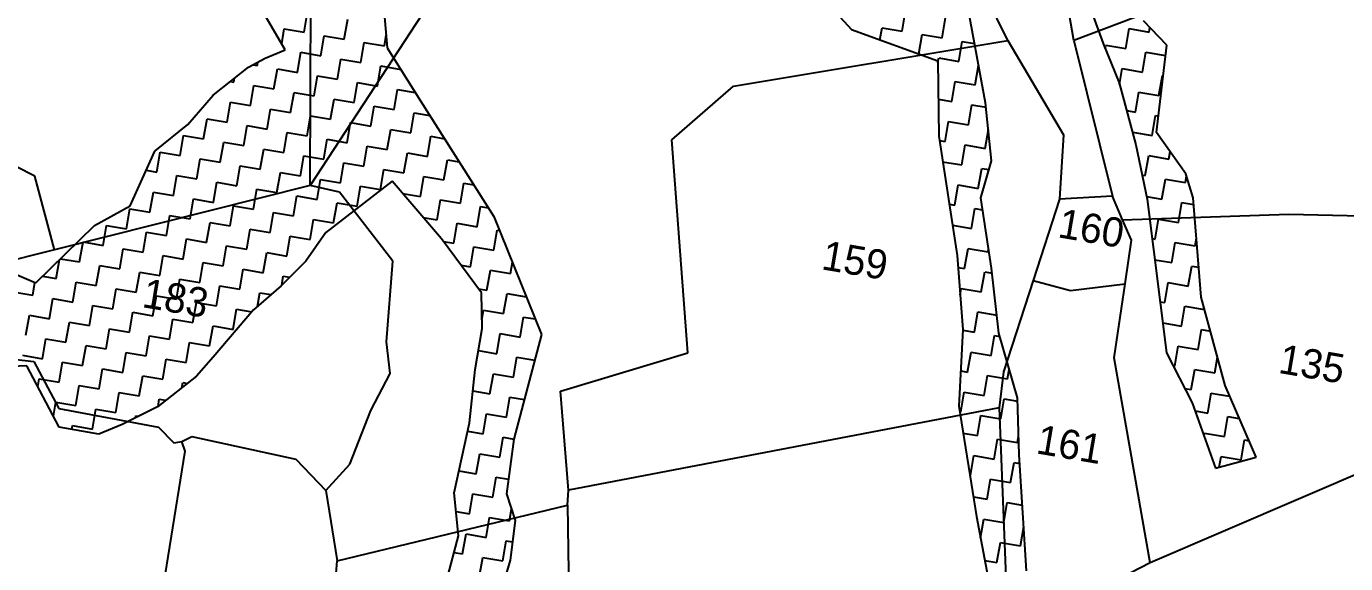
# Model space of a CAD drawing. Header units: metres. Extents: x 286044 to 288268, y 2013628 to 2015838.
# Drawn here: x 287161.4 to 287573.4, y 2013999.8 to 2014167.6 of the extents above; entities that cross this region are included whole.
import ezdxf
from ezdxf.enums import TextEntityAlignment as Align

# ---------------------------------------------------------------- set-up
doc = ezdxf.new("R2010")
doc.units = ezdxf.units.M
for name, color, linetype in [('LINE_WATER', 4, 'Continuous'), ('OFF', 1, 'Continuous'), ('POLY_HATCH', 12, 'Continuous'), ('POLY_PARCEL', 6, 'Continuous'), ('TEXT_PARCEL', 7, 'Continuous'), ('V_BOUND_LINE', 7, 'Continuous')]:
    doc.layers.add(name, color=color, linetype=linetype)
doc.styles.add('TEXT_MAP', font='')
doc.styles.get('TEXT_MAP').set_extended_font_data('Kruti Dev 050')

msp = doc.modelspace()

# ---------------------------------------------------------------- linework, layer by layer
at = {"layer": 'LINE_WATER'}
msp.add_line((287467.88, 2014163.17), (287461.15, 2014176.97), dxfattribs=at)
at = {"layer": 'OFF'}
msp.add_line((287336.83, 2014250.81), (287250.06, 2014117.87), dxfattribs=at)
at = {"layer": 'POLY_HATCH'}
for p, q in [((287399.85, 2014187.67), (287419.04, 2014166.62)), ((287242.25, 2014160.25), (287229.15, 2014182.55)), ((287489.86, 2014183.47), (287497.63, 2014162.22)), ((287460.95, 2014143.66), (287454.27, 2014179.66)), ((287272.87, 2014175.35), (287274.1, 2014160.88)), ((287517.52, 2014161.65), (287510.28, 2014169.29)), ((287419.04, 2014166.62), (287446.05, 2014156.77)), ((287235.99, 2014157.62), (287242.25, 2014160.25)), ((287274.1, 2014160.88), (287284.49, 2014144.33)), ((287497.63, 2014162.22), (287502.66, 2014149.98)), ((287514.31, 2014134.45), (287517.52, 2014161.65)), ((287230.76, 2014154.82), (287235.99, 2014157.62)), ((287446.05, 2014156.77), (287446.32, 2014133.25)), ((287219.77, 2014146.13), (287230.76, 2014154.82)), ((287502.66, 2014149.98), (287507.9, 2014130.6)), ((287211.86, 2014136.92), (287219.77, 2014146.13)), ((287284.49, 2014144.33), (287307.4, 2014108.21)), ((287462.84, 2014125.55), (287460.95, 2014143.66)), ((287201.47, 2014128.65), (287211.86, 2014136.92)), ((287446.32, 2014133.25), (287452.07, 2014095.99)), ((287523.49, 2014121.51), (287514.31, 2014134.45)), ((287193.79, 2014111.48), (287201.47, 2014128.65)), ((287507.9, 2014130.6), (287511.42, 2014113.63)), ((287459.46, 2014114.04), (287462.84, 2014125.55)), ((287275.63, 2014119.19), (287254.93, 2014103.18)), ((287291.06, 2014101.25), (287275.63, 2014119.19)), ((287525.77, 2014114), (287523.49, 2014121.51)), ((287182.72, 2014105.44), (287193.79, 2014111.48)), ((287462.84, 2014092.12), (287459.46, 2014114.04)), ((287511.42, 2014113.63), (287517.48, 2014065.65)), ((287528.32, 2014082.98), (287525.77, 2014114)), ((287307.4, 2014108.21), (287322.25, 2014071.36)), ((287164.33, 2014087.46), (287182.72, 2014105.44)), ((287254.93, 2014103.18), (287248.65, 2014094.21)), ((287303.51, 2014084.34), (287291.06, 2014101.25)), ((287248.65, 2014094.21), (287241, 2014086.54)), ((287452.07, 2014095.99), (287453.83, 2014072.92)), ((287150.06, 2014093.58), (287164.33, 2014087.46)), ((287465.08, 2014071.82), (287462.84, 2014092.12)), ((287241, 2014086.54), (287232.33, 2014079.04)), ((287303.72, 2014073.21), (287303.51, 2014084.34)), ((287535.72, 2014055.4), (287528.32, 2014082.98)), ((287232.33, 2014079.04), (287219.78, 2014064.28)), ((287301.54, 2014060.39), (287303.72, 2014073.21)), ((287322.25, 2014071.36), (287313.66, 2014038.69)), ((287453.83, 2014072.92), (287452.59, 2014048.94)), ((287470.89, 2014051.62), (287465.08, 2014071.82)), ((287517.48, 2014065.65), (287525.5, 2014050.05)), ((287161.5, 2014061.53), (287143.43, 2014060.92)), ((287171.66, 2014042.38), (287161.5, 2014061.53)), ((287219.78, 2014064.28), (287214.53, 2014058.31)), ((287214.53, 2014058.31), (287202.34, 2014048.77)), ((287299.77, 2014043.79), (287301.54, 2014060.39)), ((287545.44, 2014033.11), (287535.72, 2014055.4)), ((287202.34, 2014048.77), (287191.36, 2014043.25)), ((287452.59, 2014048.94), (287458.13, 2014014.57)), ((287471.4, 2014033.75), (287470.89, 2014051.62)), ((287525.5, 2014050.05), (287532.74, 2014029.58)), ((287183.98, 2014040.28), (287171.66, 2014042.38)), ((287191.36, 2014043.25), (287183.98, 2014040.28)), ((287294.98, 2014021.9), (287299.77, 2014043.79)), ((287313.66, 2014038.69), (287311.29, 2014021.66)), ((287473.76, 2013997.55), (287471.4, 2014033.75)), ((287532.74, 2014029.58), (287545.44, 2014033.11)), ((287296.39, 2014008.46), (287294.98, 2014021.9)), ((287311.29, 2014021.66), (287314.09, 2014013.27)), ((287314.09, 2014013.27), (287312.5, 2014000.86)), ((287458.13, 2014014.57), (287463.09, 2013988.01)), ((287292.14, 2013992.81), (287296.39, 2014008.46)), ((287312.5, 2014000.86), (287306.26, 2013979.75))]:
    msp.add_line(p, q, dxfattribs=at)
at = {"layer": 'POLY_HATCH', "linetype": 'Continuous'}
for p, q in [((287434.86, 2014166.08), (287435.92, 2014172.33)), ((287248.17, 2014165.71), (287249.24, 2014171.96)), ((287260.68, 2014163.58), (287261.75, 2014169.83)), ((287447.37, 2014163.95), (287448.43, 2014170.2)), ((287241.13, 2014162.16), (287241.92, 2014166.77)), ((287241.92, 2014166.77), (287248.17, 2014165.71)), ((287253.36, 2014158.39), (287254.43, 2014164.64)), ((287254.43, 2014164.64), (287260.68, 2014163.58)), ((287273.19, 2014161.45), (287273.77, 2014164.84)), ((287427.96, 2014163.37), (287428.61, 2014167.14)), ((287428.61, 2014167.14), (287434.86, 2014166.08)), ((287440.08, 2014158.95), (287441.11, 2014165.01)), ((287441.11, 2014165.01), (287447.37, 2014163.95)), ((287504.72, 2014160.61), (287505.78, 2014166.86)), ((287505.78, 2014166.86), (287512.03, 2014165.8)), ((287512.03, 2014165.8), (287512.27, 2014167.18)), ((287265.87, 2014156.26), (287266.93, 2014162.51)), ((287266.93, 2014162.51), (287273.19, 2014161.45)), ((287452.55, 2014156.63), (287453.62, 2014162.88)), ((287453.62, 2014162.88), (287457.5, 2014162.22)), ((287498.28, 2014160.63), (287498.46, 2014161.68)), ((287498.46, 2014161.68), (287504.72, 2014160.61)), ((287233.53, 2014155.33), (287233.72, 2014156.4)), ((287246.04, 2014153.2), (287247.11, 2014159.46)), ((287247.11, 2014159.46), (287253.36, 2014158.39)), ((287258.55, 2014151.07), (287259.61, 2014157.32)), ((287259.61, 2014157.32), (287265.87, 2014156.26)), ((287446.06, 2014156.27), (287446.3, 2014157.69)), ((287446.3, 2014157.69), (287452.55, 2014156.63)), ((287509.9, 2014153.29), (287510.97, 2014159.54)), ((287510.97, 2014159.54), (287517.14, 2014158.49)), ((287232.16, 2014155.57), (287233.53, 2014155.33)), ((287238.72, 2014148.01), (287239.79, 2014154.27)), ((287239.79, 2014154.27), (287246.04, 2014153.2)), ((287251.23, 2014145.88), (287252.3, 2014152.14)), ((287252.3, 2014152.14), (287258.55, 2014151.07)), ((287271.06, 2014148.94), (287272.12, 2014155.19)), ((287272.12, 2014155.19), (287278.34, 2014154.13)), ((287457.74, 2014149.31), (287458.77, 2014155.36)), ((287502.81, 2014149.43), (287503.65, 2014154.36)), ((287503.65, 2014154.36), (287509.9, 2014153.29)), ((287515.09, 2014145.97), (287516.16, 2014152.22)), ((287516.16, 2014152.22), (287516.4, 2014152.18)), ((287225.09, 2014150.34), (287226.21, 2014150.14)), ((287226.21, 2014150.14), (287226.43, 2014151.39)), ((287231.4, 2014142.83), (287232.47, 2014149.08)), ((287232.47, 2014149.08), (287238.72, 2014148.01)), ((287263.74, 2014143.75), (287264.8, 2014150)), ((287264.8, 2014150), (287271.06, 2014148.94)), ((287276.24, 2014141.62), (287277.31, 2014147.87)), ((287277.31, 2014147.87), (287282.86, 2014146.93)), ((287450.42, 2014144.12), (287451.49, 2014150.37)), ((287451.49, 2014150.37), (287457.74, 2014149.31)), ((287218.78, 2014144.98), (287218.9, 2014144.96)), ((287218.9, 2014144.96), (287218.93, 2014145.15)), ((287224.08, 2014137.64), (287225.15, 2014143.89)), ((287225.15, 2014143.89), (287231.4, 2014142.83)), ((287243.91, 2014140.69), (287244.98, 2014146.95)), ((287244.98, 2014146.95), (287251.23, 2014145.88)), ((287256.42, 2014138.56), (287257.48, 2014144.82)), ((287257.48, 2014144.82), (287263.74, 2014143.75)), ((287446.19, 2014144.84), (287450.42, 2014144.12)), ((287507.77, 2014140.78), (287508.84, 2014147.04)), ((287508.84, 2014147.04), (287515.09, 2014145.97)), ((287236.59, 2014135.51), (287237.66, 2014141.76)), ((287237.66, 2014141.76), (287243.91, 2014140.69)), ((287249.1, 2014133.37), (287250.16, 2014139.63)), ((287250.16, 2014139.63), (287256.42, 2014138.56)), ((287268.93, 2014136.43), (287269.99, 2014142.69)), ((287269.99, 2014142.69), (287276.24, 2014141.62)), ((287281.43, 2014134.3), (287282.5, 2014140.55)), ((287282.5, 2014140.55), (287287.42, 2014139.72)), ((287455.61, 2014136.8), (287456.68, 2014143.05)), ((287456.68, 2014143.05), (287461.09, 2014142.3)), ((287505.02, 2014141.25), (287507.77, 2014140.78)), ((287512.96, 2014133.46), (287514.03, 2014139.72)), ((287514.03, 2014139.72), (287514.91, 2014139.57)), ((287216.76, 2014132.45), (287217.83, 2014138.7)), ((287217.83, 2014138.7), (287224.08, 2014137.64)), ((287229.27, 2014130.32), (287230.34, 2014136.57)), ((287230.34, 2014136.57), (287236.59, 2014135.51)), ((287261.61, 2014131.24), (287262.67, 2014137.5)), ((287262.67, 2014137.5), (287268.93, 2014136.43)), ((287274.11, 2014129.11), (287275.18, 2014135.37)), ((287275.18, 2014135.37), (287281.43, 2014134.3)), ((287448.29, 2014131.61), (287449.36, 2014137.87)), ((287449.36, 2014137.87), (287455.61, 2014136.8)), ((287460.8, 2014129.48), (287461.81, 2014135.41)), ((287209.45, 2014127.26), (287210.51, 2014133.51)), ((287210.51, 2014133.51), (287216.76, 2014132.45)), ((287221.95, 2014125.13), (287223.02, 2014131.38)), ((287223.02, 2014131.38), (287229.27, 2014130.32)), ((287241.78, 2014128.19), (287242.85, 2014134.44)), ((287242.85, 2014134.44), (287249.1, 2014133.37)), ((287254.29, 2014126.06), (287255.35, 2014132.31)), ((287255.35, 2014132.31), (287261.61, 2014131.24)), ((287286.62, 2014126.98), (287287.69, 2014133.24)), ((287287.69, 2014133.24), (287291.99, 2014132.5)), ((287446.52, 2014131.91), (287448.29, 2014131.61)), ((287506.84, 2014134.51), (287512.96, 2014133.46)), ((287202.13, 2014122.07), (287203.19, 2014128.33)), ((287203.19, 2014128.33), (287209.45, 2014127.26)), ((287234.46, 2014123), (287235.53, 2014129.25)), ((287235.53, 2014129.25), (287241.78, 2014128.19)), ((287246.97, 2014120.87), (287248.03, 2014127.12)), ((287248.03, 2014127.12), (287254.29, 2014126.06)), ((287266.79, 2014123.92), (287267.86, 2014130.18)), ((287267.86, 2014130.18), (287274.11, 2014129.11)), ((287279.3, 2014121.79), (287280.37, 2014128.05)), ((287280.37, 2014128.05), (287286.62, 2014126.98)), ((287453.48, 2014124.29), (287454.55, 2014130.55)), ((287454.55, 2014130.55), (287460.8, 2014129.48)), ((287510.83, 2014120.96), (287511.9, 2014127.21)), ((287511.9, 2014127.21), (287518.15, 2014126.14)), ((287518.15, 2014126.14), (287518.55, 2014128.48)), ((287198.78, 2014122.64), (287202.13, 2014122.07)), ((287214.63, 2014119.94), (287215.7, 2014126.19)), ((287215.7, 2014126.19), (287221.95, 2014125.13)), ((287227.14, 2014117.81), (287228.21, 2014124.06)), ((287228.21, 2014124.06), (287234.46, 2014123)), ((287259.48, 2014118.74), (287260.54, 2014124.99)), ((287260.54, 2014124.99), (287266.79, 2014123.92)), ((287271.98, 2014116.61), (287273.05, 2014122.86)), ((287273.05, 2014122.86), (287279.3, 2014121.79)), ((287291.81, 2014119.66), (287292.87, 2014125.92)), ((287292.87, 2014125.92), (287296.57, 2014125.29)), ((287447.54, 2014125.3), (287453.48, 2014124.29)), ((287458.67, 2014116.97), (287459.73, 2014123.23)), ((287459.73, 2014123.23), (287462.04, 2014122.83)), ((287207.31, 2014114.75), (287208.38, 2014121.01)), ((287208.38, 2014121.01), (287214.63, 2014119.94)), ((287219.82, 2014112.62), (287220.89, 2014118.88)), ((287220.89, 2014118.88), (287227.14, 2014117.81)), ((287239.65, 2014115.68), (287240.71, 2014121.93)), ((287240.71, 2014121.93), (287246.97, 2014120.87)), ((287252.16, 2014113.55), (287253.22, 2014119.8)), ((287253.22, 2014119.8), (287259.48, 2014118.74)), ((287284.49, 2014114.47), (287285.56, 2014120.73)), ((287285.56, 2014120.73), (287291.81, 2014119.66)), ((287297, 2014112.34), (287298.06, 2014118.6)), ((287298.06, 2014118.6), (287301.14, 2014118.07)), ((287509.87, 2014121.12), (287510.83, 2014120.96)), ((287516.02, 2014113.64), (287517.08, 2014119.89)), ((287517.08, 2014119.89), (287523.34, 2014118.83)), ((287523.34, 2014118.83), (287523.68, 2014120.87)), ((287199.99, 2014109.56), (287201.06, 2014115.82)), ((287201.06, 2014115.82), (287207.31, 2014114.75)), ((287232.33, 2014110.49), (287233.39, 2014116.74)), ((287233.39, 2014116.74), (287239.65, 2014115.68)), ((287244.84, 2014108.36), (287245.9, 2014114.61)), ((287245.9, 2014114.61), (287252.16, 2014113.55)), ((287264.66, 2014111.42), (287265.73, 2014117.67)), ((287265.73, 2014117.67), (287271.98, 2014116.61)), ((287278.86, 2014115.43), (287284.49, 2014114.47)), ((287451.35, 2014111.78), (287452.42, 2014118.04)), ((287452.42, 2014118.04), (287458.67, 2014116.97)), ((287511.25, 2014114.45), (287516.02, 2014113.64)), ((287192.68, 2014104.38), (287193.74, 2014110.63)), ((287193.74, 2014110.63), (287199.99, 2014109.56)), ((287212.5, 2014107.43), (287213.57, 2014113.69)), ((287213.57, 2014113.69), (287219.82, 2014112.62)), ((287225.01, 2014105.3), (287226.08, 2014111.56)), ((287226.08, 2014111.56), (287232.33, 2014110.49)), ((287257.34, 2014106.23), (287258.41, 2014112.48)), ((287258.41, 2014112.48), (287264.66, 2014111.42)), ((287289.68, 2014107.15), (287290.74, 2014113.41)), ((287290.74, 2014113.41), (287297, 2014112.34)), ((287302.19, 2014105.02), (287303.25, 2014111.28)), ((287303.25, 2014111.28), (287305.72, 2014110.86)), ((287449.58, 2014112.09), (287451.35, 2014111.78)), ((287456.54, 2014104.47), (287457.6, 2014110.72)), ((287457.6, 2014110.72), (287460.03, 2014110.31)), ((287521.21, 2014106.32), (287522.27, 2014112.57)), ((287522.27, 2014112.57), (287525.94, 2014111.95)), ((287205.18, 2014102.25), (287206.25, 2014108.5)), ((287206.25, 2014108.5), (287212.5, 2014107.43)), ((287217.69, 2014100.11), (287218.76, 2014106.37)), ((287218.76, 2014106.37), (287225.01, 2014105.3)), ((287237.52, 2014103.17), (287238.58, 2014109.43)), ((287238.58, 2014109.43), (287244.84, 2014108.36)), ((287250.02, 2014101.04), (287251.09, 2014107.29)), ((287251.09, 2014107.29), (287257.34, 2014106.23)), ((287285.35, 2014107.89), (287289.68, 2014107.15)), ((287513.89, 2014101.13), (287514.95, 2014107.38)), ((287514.95, 2014107.38), (287521.21, 2014106.32)), ((287185.36, 2014099.19), (287186.42, 2014105.44)), ((287186.42, 2014105.44), (287192.68, 2014104.38)), ((287197.86, 2014097.06), (287198.93, 2014103.31)), ((287198.93, 2014103.31), (287205.18, 2014102.25)), ((287230.2, 2014097.98), (287231.26, 2014104.24)), ((287231.26, 2014104.24), (287237.52, 2014103.17)), ((287242.71, 2014095.85), (287243.77, 2014102.11)), ((287243.77, 2014102.11), (287250.02, 2014101.04)), ((287294.87, 2014099.84), (287295.93, 2014106.09)), ((287295.93, 2014106.09), (287302.19, 2014105.02)), ((287307.37, 2014097.7), (287308.44, 2014103.96)), ((287308.44, 2014103.96), (287309.16, 2014103.83)), ((287450.6, 2014105.48), (287456.54, 2014104.47)), ((287178.04, 2014094), (287179.1, 2014100.25)), ((287179.1, 2014100.25), (287185.36, 2014099.19)), ((287190.54, 2014091.87), (287191.61, 2014098.12)), ((287191.61, 2014098.12), (287197.86, 2014097.06)), ((287210.37, 2014094.93), (287211.44, 2014101.18)), ((287211.44, 2014101.18), (287217.69, 2014100.11)), ((287222.88, 2014092.8), (287223.94, 2014099.05)), ((287223.94, 2014099.05), (287230.2, 2014097.98)), ((287291.7, 2014100.37), (287294.87, 2014099.84)), ((287300.05, 2014092.52), (287301.12, 2014098.77)), ((287301.12, 2014098.77), (287307.37, 2014097.7)), ((287454.41, 2014091.96), (287455.47, 2014098.21)), ((287455.47, 2014098.21), (287461.73, 2014097.15)), ((287461.73, 2014097.15), (287461.9, 2014098.19)), ((287512.98, 2014101.28), (287513.89, 2014101.13)), ((287519.08, 2014093.81), (287520.14, 2014100.06)), ((287520.14, 2014100.06), (287526.39, 2014099)), ((287526.39, 2014099), (287526.8, 2014101.4)), ((287170.72, 2014088.81), (287171.72, 2014094.68)), ((287172.06, 2014095.02), (287178.04, 2014094)), ((287203.05, 2014089.74), (287204.12, 2014095.99)), ((287204.12, 2014095.99), (287210.37, 2014094.93)), ((287215.56, 2014087.61), (287216.63, 2014093.86)), ((287216.63, 2014093.86), (287222.88, 2014092.8)), ((287235.39, 2014090.66), (287236.45, 2014096.92)), ((287236.45, 2014096.92), (287242.71, 2014095.85)), ((287248.93, 2014094.61), (287248.96, 2014094.79)), ((287248.96, 2014094.79), (287249.04, 2014094.77)), ((287312.56, 2014090.39), (287313.16, 2014093.91)), ((287513.81, 2014094.71), (287519.08, 2014093.81)), ((287183.23, 2014086.68), (287184.29, 2014092.93)), ((287184.29, 2014092.93), (287190.54, 2014091.87)), ((287195.73, 2014084.55), (287196.8, 2014090.8)), ((287196.8, 2014090.8), (287203.05, 2014089.74)), ((287228.07, 2014085.48), (287229.13, 2014091.73)), ((287229.13, 2014091.73), (287235.39, 2014090.66)), ((287297.12, 2014093.02), (287300.05, 2014092.52)), ((287305.24, 2014085.2), (287306.31, 2014091.45)), ((287306.31, 2014091.45), (287312.56, 2014090.39)), ((287452.35, 2014092.31), (287454.41, 2014091.96)), ((287459.59, 2014084.64), (287460.66, 2014090.89)), ((287460.66, 2014090.89), (287463.02, 2014090.49)), ((287524.26, 2014086.49), (287525.33, 2014092.74)), ((287525.33, 2014092.74), (287527.55, 2014092.37)), ((287163.4, 2014083.62), (287164.07, 2014087.57)), ((287166.46, 2014089.54), (287170.72, 2014088.81)), ((287175.91, 2014081.49), (287176.97, 2014087.75)), ((287176.97, 2014087.75), (287183.23, 2014086.68)), ((287188.41, 2014079.36), (287189.48, 2014085.62)), ((287189.48, 2014085.62), (287195.73, 2014084.55)), ((287208.24, 2014082.42), (287209.31, 2014088.67)), ((287209.31, 2014088.67), (287215.56, 2014087.61)), ((287220.75, 2014080.29), (287221.81, 2014086.54)), ((287221.81, 2014086.54), (287228.07, 2014085.48)), ((287241.14, 2014086.68), (287241.64, 2014089.6)), ((287241.64, 2014089.6), (287243.7, 2014089.25)), ((287302.54, 2014085.66), (287305.24, 2014085.2)), ((287453.01, 2014083.74), (287453.34, 2014085.7)), ((287453.34, 2014085.7), (287459.59, 2014084.64)), ((287516.94, 2014081.3), (287518.01, 2014087.56)), ((287518.01, 2014087.56), (287524.26, 2014086.49)), ((287157.14, 2014084.69), (287163.4, 2014083.62)), ((287168.59, 2014076.3), (287169.65, 2014082.56)), ((287169.65, 2014082.56), (287175.91, 2014081.49)), ((287200.92, 2014077.23), (287201.99, 2014083.48)), ((287201.99, 2014083.48), (287208.24, 2014082.42)), ((287233.59, 2014080.13), (287234.32, 2014084.41)), ((287234.32, 2014084.41), (287237.85, 2014083.81)), ((287310.43, 2014077.88), (287311.5, 2014084.13)), ((287311.5, 2014084.13), (287317.52, 2014083.11)), ((287515.47, 2014081.55), (287516.94, 2014081.3)), ((287161.27, 2014071.12), (287162.33, 2014077.37)), ((287162.33, 2014077.37), (287168.59, 2014076.3)), ((287181.09, 2014074.17), (287182.16, 2014080.43)), ((287182.16, 2014080.43), (287188.41, 2014079.36)), ((287193.6, 2014072.04), (287194.67, 2014078.3)), ((287194.67, 2014078.3), (287200.92, 2014077.23)), ((287213.43, 2014075.1), (287214.49, 2014081.35)), ((287214.49, 2014081.35), (287220.75, 2014080.29)), ((287225.94, 2014072.97), (287227, 2014079.22)), ((287227, 2014079.22), (287231.79, 2014078.41)), ((287303.67, 2014075.96), (287304.18, 2014078.94)), ((287304.18, 2014078.94), (287310.43, 2014077.88)), ((287457.46, 2014072.13), (287458.53, 2014078.39)), ((287458.53, 2014078.39), (287464.46, 2014077.37)), ((287522.13, 2014073.98), (287523.2, 2014080.24)), ((287523.2, 2014080.24), (287529.33, 2014079.19)), ((287173.77, 2014068.99), (287174.84, 2014075.24)), ((287174.84, 2014075.24), (287181.09, 2014074.17)), ((287206.11, 2014069.91), (287207.17, 2014076.17)), ((287207.17, 2014076.17), (287213.43, 2014075.1)), ((287218.62, 2014067.78), (287219.68, 2014074.03)), ((287219.68, 2014074.03), (287225.94, 2014072.97)), ((287315.62, 2014070.56), (287316.68, 2014076.81)), ((287316.68, 2014076.81), (287320.3, 2014076.2)), ((287516.3, 2014074.98), (287522.13, 2014073.98)), ((287166.46, 2014063.8), (287167.52, 2014070.05)), ((287167.52, 2014070.05), (287173.77, 2014068.99)), ((287186.28, 2014066.85), (287187.35, 2014073.11)), ((287187.35, 2014073.11), (287193.6, 2014072.04)), ((287198.79, 2014064.72), (287199.86, 2014070.98)), ((287199.86, 2014070.98), (287206.11, 2014069.91)), ((287308.3, 2014065.37), (287309.37, 2014071.62)), ((287309.37, 2014071.62), (287315.62, 2014070.56)), ((287453.82, 2014072.75), (287457.46, 2014072.13)), ((287462.65, 2014064.81), (287463.72, 2014071.07)), ((287463.72, 2014071.07), (287465.37, 2014070.78)), ((287527.32, 2014066.66), (287528.39, 2014072.92)), ((287528.39, 2014072.92), (287531.14, 2014072.45)), ((287178.96, 2014061.67), (287180.03, 2014067.92)), ((287180.03, 2014067.92), (287186.28, 2014066.85)), ((287191.47, 2014059.53), (287192.54, 2014065.79)), ((287192.54, 2014065.79), (287198.79, 2014064.72)), ((287211.3, 2014062.59), (287212.36, 2014068.85)), ((287212.36, 2014068.85), (287218.62, 2014067.78)), ((287302.55, 2014066.35), (287308.3, 2014065.37)), ((287455.33, 2014059.62), (287456.4, 2014065.88)), ((287456.4, 2014065.88), (287462.65, 2014064.81)), ((287520, 2014061.48), (287521.07, 2014067.73)), ((287521.07, 2014067.73), (287527.32, 2014066.66)), ((287160.2, 2014064.86), (287166.46, 2014063.8)), ((287171.64, 2014056.48), (287172.71, 2014062.73)), ((287172.71, 2014062.73), (287178.96, 2014061.67)), ((287203.98, 2014057.4), (287205.04, 2014063.66)), ((287205.04, 2014063.66), (287211.3, 2014062.59)), ((287313.49, 2014058.05), (287314.55, 2014064.3)), ((287314.55, 2014064.3), (287320.15, 2014063.35)), ((287519.59, 2014061.55), (287520, 2014061.48)), ((287532.51, 2014059.34), (287533.34, 2014064.24)), ((287164.96, 2014055.02), (287165.39, 2014057.54)), ((287165.39, 2014057.54), (287171.64, 2014056.48)), ((287184.15, 2014054.35), (287185.22, 2014060.6)), ((287185.22, 2014060.6), (287191.47, 2014059.53)), ((287196.66, 2014052.22), (287197.72, 2014058.47)), ((287197.72, 2014058.47), (287203.98, 2014057.4)), ((287306.17, 2014052.86), (287307.23, 2014059.12)), ((287307.23, 2014059.12), (287313.49, 2014058.05)), ((287453.17, 2014059.99), (287455.33, 2014059.62)), ((287460.52, 2014052.3), (287461.59, 2014058.56)), ((287461.59, 2014058.56), (287467.84, 2014057.49)), ((287467.84, 2014057.49), (287468.35, 2014060.46)), ((287525.19, 2014054.16), (287526.25, 2014060.41)), ((287526.25, 2014060.41), (287532.51, 2014059.34)), ((287176.83, 2014049.16), (287177.9, 2014055.41)), ((287177.9, 2014055.41), (287184.15, 2014054.35)), ((287189.34, 2014047.03), (287190.41, 2014053.28)), ((287190.41, 2014053.28), (287196.66, 2014052.22)), ((287209.96, 2014054.73), (287210.23, 2014056.34)), ((287210.23, 2014056.34), (287211.69, 2014056.09)), ((287300.83, 2014053.77), (287306.17, 2014052.86)), ((287453.2, 2014047.12), (287454.27, 2014053.37)), ((287454.27, 2014053.37), (287460.52, 2014052.3)), ((287523.22, 2014054.49), (287525.19, 2014054.16)), ((287530.38, 2014046.84), (287531.44, 2014053.09)), ((287531.44, 2014053.09), (287537.15, 2014052.12)), ((287169.83, 2014045.83), (287170.58, 2014050.22)), ((287170.58, 2014050.22), (287176.83, 2014049.16)), ((287202.53, 2014048.92), (287202.91, 2014051.15)), ((287202.91, 2014051.15), (287204.94, 2014050.81)), ((287311.36, 2014045.54), (287312.42, 2014051.8)), ((287312.42, 2014051.8), (287316.91, 2014051.03)), ((287465.71, 2014044.99), (287466.77, 2014051.24)), ((287466.77, 2014051.24), (287470.92, 2014050.53)), ((287182.02, 2014041.84), (287183.09, 2014048.09)), ((287183.09, 2014048.09), (287189.34, 2014047.03)), ((287195.48, 2014045.32), (287195.59, 2014045.96)), ((287195.59, 2014045.96), (287196.46, 2014045.81)), ((287304.04, 2014040.36), (287305.1, 2014046.61)), ((287305.1, 2014046.61), (287311.36, 2014045.54)), ((287452.88, 2014047.17), (287453.2, 2014047.12)), ((287458.39, 2014039.8), (287459.46, 2014046.05)), ((287459.46, 2014046.05), (287465.71, 2014044.99)), ((287526.4, 2014047.52), (287530.38, 2014046.84)), ((287535.57, 2014039.52), (287536.63, 2014045.77)), ((287536.63, 2014045.77), (287540.18, 2014045.17)), ((287175.56, 2014041.72), (287175.77, 2014042.9)), ((287175.77, 2014042.9), (287182.02, 2014041.84)), ((287299.2, 2014041.18), (287304.04, 2014040.36)), ((287453.94, 2014040.55), (287458.39, 2014039.8)), ((287529.16, 2014039.7), (287529.31, 2014040.58)), ((287529.31, 2014040.58), (287535.57, 2014039.52)), ((287309.23, 2014033.04), (287310.29, 2014039.29)), ((287310.29, 2014039.29), (287313.67, 2014038.71)), ((287463.58, 2014032.48), (287464.64, 2014038.73)), ((287464.64, 2014038.73), (287470.9, 2014037.67)), ((287470.9, 2014037.67), (287471.23, 2014039.63)), ((287540.75, 2014032.2), (287541.82, 2014038.45)), ((287541.82, 2014038.45), (287543.21, 2014038.21)), ((287301.91, 2014027.85), (287302.97, 2014034.1)), ((287302.97, 2014034.1), (287309.23, 2014033.04)), ((287456.26, 2014027.29), (287457.32, 2014033.54)), ((287457.32, 2014033.54), (287463.58, 2014032.48)), ((287533.93, 2014029.91), (287534.5, 2014033.26)), ((287534.5, 2014033.26), (287540.75, 2014032.2)), ((287296.48, 2014028.77), (287301.91, 2014027.85)), ((287468.77, 2014025.16), (287469.83, 2014031.41)), ((287469.83, 2014031.41), (287471.57, 2014031.12)), ((287307.09, 2014020.53), (287308.16, 2014026.78)), ((287308.16, 2014026.78), (287311.91, 2014026.14)), ((287456.07, 2014027.32), (287456.26, 2014027.29)), ((287461.45, 2014019.97), (287462.51, 2014026.22)), ((287462.51, 2014026.22), (287468.77, 2014025.16)), ((287299.78, 2014015.34), (287300.84, 2014021.59)), ((287300.84, 2014021.59), (287307.09, 2014020.53)), ((287457.14, 2014020.7), (287461.45, 2014019.97)), ((287295.59, 2014016.05), (287299.78, 2014015.34)), ((287312.28, 2014013.21), (287312.9, 2014016.83)), ((287466.64, 2014012.65), (287467.7, 2014018.9)), ((287467.7, 2014018.9), (287472.42, 2014018.1)), ((287304.96, 2014008.02), (287306.03, 2014014.27)), ((287306.03, 2014014.27), (287312.28, 2014013.21)), ((287459.38, 2014007.85), (287460.38, 2014013.72)), ((287460.38, 2014013.72), (287466.64, 2014012.65)), ((287297.64, 2014002.83), (287298.71, 2014009.09)), ((287298.71, 2014009.09), (287304.96, 2014008.02)), ((287471.82, 2014005.33), (287472.86, 2014011.39)), ((287294.98, 2014003.29), (287297.64, 2014002.83)), ((287310.15, 2014000.7), (287311.22, 2014006.96)), ((287311.22, 2014006.96), (287313.24, 2014006.61)), ((287464.5, 2014000.14), (287465.57, 2014006.4)), ((287465.57, 2014006.4), (287471.82, 2014005.33)), ((287302.83, 2013995.51), (287303.9, 2014001.77)), ((287303.9, 2014001.77), (287310.15, 2014000.7)), ((287460.7, 2014000.79), (287464.5, 2014000.14))]:
    msp.add_line(p, q, dxfattribs=at)
at = {"layer": 'POLY_PARCEL'}
for p, q in [((287250.06, 2014117.87), (287250.66, 2014326.68)), ((287488.53, 2014163.13), (287473.55, 2014251.11)), ((287560.89, 2014190.63), (287488.53, 2014163.13)), ((287382.19, 2014148.9), (287467.88, 2014163.17)), ((287467.88, 2014163.17), (287485.33, 2014133.74)), ((287488.53, 2014163.13), (287500.55, 2014114.52)), ((287363.01, 2014132.12), (287382.19, 2014148.9)), ((287164.05, 2014120.79), (287126.15, 2014139.83)), ((287367.95, 2014065.6), (287363.01, 2014132.12)), ((287485.33, 2014133.74), (287484.05, 2014113.64)), ((287170.19, 2014097.84), (287164.05, 2014120.79)), ((287250.06, 2014117.87), (287170.19, 2014097.84)), ((287259.22, 2014115.8), (287250.06, 2014117.87)), ((287275.85, 2014094.21), (287259.22, 2014115.8)), ((287500.55, 2014114.52), (287484.05, 2014113.64)), ((287503.74, 2014107.21), (287500.55, 2014114.52)), ((287484.05, 2014113.64), (287475.79, 2014088.18)), ((287503.74, 2014107.21), (287555.6, 2014108.9)), ((287506.54, 2014100.79), (287503.74, 2014107.21)), ((287555.6, 2014108.9), (287658.2, 2014106.65)), ((287504.52, 2014087.17), (287506.54, 2014100.79)), ((287170.19, 2014097.84), (287140.89, 2014090.49)), ((287273.89, 2014069.11), (287275.85, 2014094.21)), ((287475.79, 2014088.18), (287466.58, 2014059.75)), ((287475.79, 2014088.18), (287487.44, 2014085.12)), ((287487.44, 2014085.12), (287504.52, 2014087.17)), ((287501.08, 2014064.03), (287504.52, 2014087.17)), ((287275.02, 2014059.15), (287273.89, 2014069.11)), ((287127.18, 2014067.11), (287163.75, 2014062.93)), ((287328.2, 2014053.66), (287367.95, 2014065.6)), ((287163.75, 2014062.93), (287171.53, 2014048.25)), ((287512.36, 2014000.04), (287501.08, 2014064.03)), ((287268.94, 2014047.6), (287275.02, 2014059.15)), ((287466.58, 2014059.75), (287465.19, 2014048.49)), ((287330.66, 2014022.78), (287328.2, 2014053.66)), ((287465.19, 2014048.49), (287330.66, 2014022.78)), ((287465.19, 2014048.49), (287468, 2013977.33)), ((287171.53, 2014048.25), (287202.68, 2014042.42)), ((287262.45, 2014030.84), (287268.94, 2014047.6)), ((287202.68, 2014042.42), (287207.49, 2014037.49)), ((287207.49, 2014037.49), (287209.93, 2014037.99)), ((287209.93, 2014037.99), (287213.02, 2014039.52)), ((287210.96, 2014034.98), (287209.93, 2014037.99)), ((287213.02, 2014039.52), (287245.5, 2014032.44)), ((287199.8, 2013964.94), (287210.96, 2014034.98)), ((287245.5, 2014032.44), (287254.88, 2014022.62)), ((287254.88, 2014022.62), (287262.45, 2014030.84)), ((287254.88, 2014022.62), (287258.44, 2014000.7)), ((287330.38, 2014018.1), (287330.66, 2014022.78)), ((287258.44, 2014000.7), (287330.38, 2014018.1)), ((287330.38, 2014018.1), (287331.95, 2013916.73)), ((287257.86, 2013992.76), (287258.44, 2014000.7))]:
    msp.add_line(p, q, dxfattribs=at)
at = {"layer": 'V_BOUND_LINE'}
for p, q in [((287662.65, 2014064.61), (287512.36, 2014000.04)), ((287512.36, 2014000.04), (287468, 2013977.33))]:
    msp.add_line(p, q, dxfattribs=at)

# ---------------------------------------------------------------- texts
at = {"layer": 'TEXT_PARCEL', "style": 'TEXT_MAP'}
for s, p in [('160', (287493.23, 2014100.05)), ('159', (287419.43, 2014090.05)), ('183', (287207.27, 2014078.24)), ('135', (287562.13, 2014057.7)), ('161', (287486.46, 2014032.58))]:
    msp.add_text(s, height=9.135, rotation=350.3305, dxfattribs=at).set_placement(p, align=Align.CENTER)

doc.saveas('drawing.dxf')
